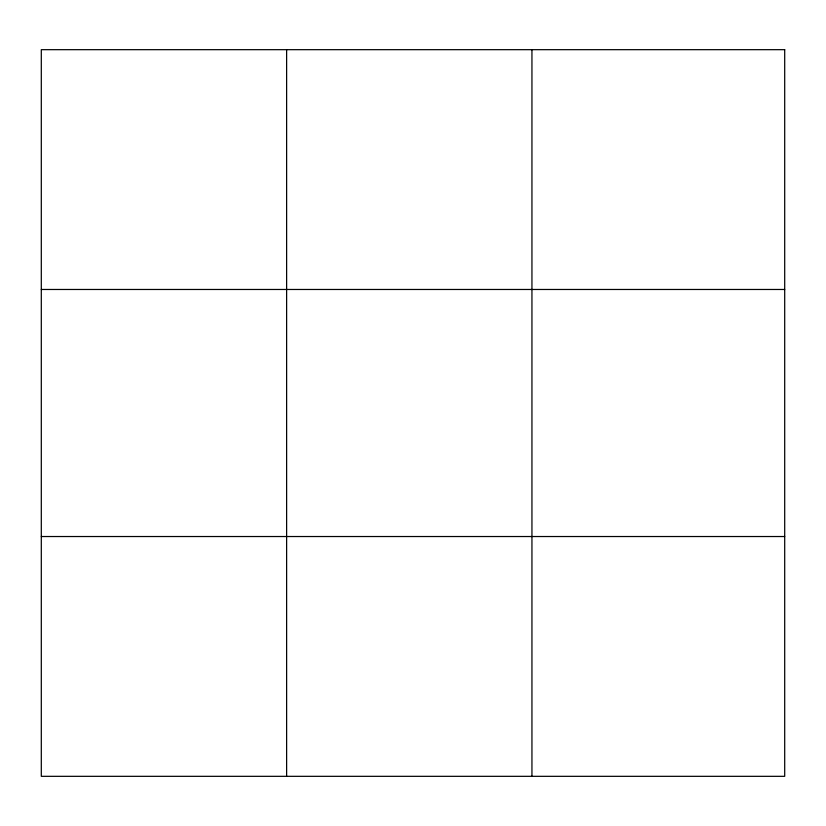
<?xml version="1.0" encoding="UTF-8"?>
<svg xmlns="http://www.w3.org/2000/svg" width="826" height="826" viewBox="0 0 826 826"><rect width="100%" height="100%" fill="white"/><g stroke="black" fill="none" stroke-linecap="round" stroke-linejoin="round"><path stroke-width="1.24" d="M286.622 49.674L286.622 776.326M531.944 49.674L531.944 776.326M41.3 289.472L784.7 289.472M41.3 536.528L784.7 536.528M784.7 49.674L784.7 776.326L41.3 776.326L41.3 49.674L784.7 49.674"/></g></svg>
